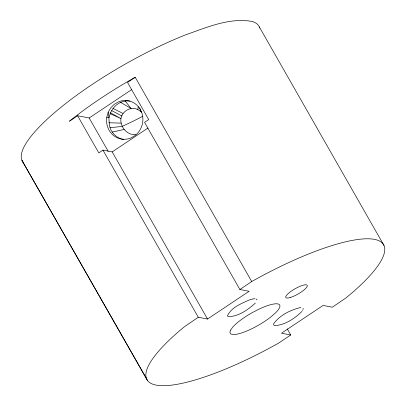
<?xml version="1.0" encoding="UTF-8"?>
<svg xmlns="http://www.w3.org/2000/svg" width="406" height="406" viewBox="0 0 406 406"><rect width="100%" height="100%" fill="white"/><g stroke="black" fill="none" stroke-linecap="round" stroke-linejoin="round"><path stroke-width="0.61" d="M123.5 139.471A19.458 18.133 -79.2 0 1 112.259 132.057C107.813 126.251 109.808 118.933 108.158 112.355L110.66 107.981L114.122 104.418L118.308 101.911A19.458 18.133 -79.2 0 1 140.75 110.285A19.458 18.133 -79.2 0 1 135.32 135.365L131.138 137.873A19.458 18.133 -79.2 0 1 106.783 117.243L108.158 112.355M303.059 308.702L303.074 308.393M141.795 112.183L137.817 109.559L138.279 106.712M106.783 117.243L109.092 117.684C110.488 109.518 116.826 102.276 125.241 101.074A19.458 18.133 -79.2 0 1 129.986 101.104M302.648 310.407L302.785 310.027M303.028 309.387L303.165 309.007M137.817 109.559C129.179 105.316 118.684 113.695 121.176 123.119C122.617 129.732 128.854 135.447 135.873 134.584M301.952 311.397C294.695 318.548 284.997 325.115 274.629 325.627L273.685 324.927L273.745 323.663C279.764 315.254 290.133 310.154 299.958 307.662M255.349 303.109C247.929 309.763 238.423 316.655 228.126 316.65L227.461 315.787C231.242 307.489 241.164 303.663 249.086 300.039M290.732 334.975L281.485 333.204L323.075 305.444L332.321 307.215L346.064 297.852A136.208 33.414 -29.7 0 0 373.997 239.281A136.208 33.414 -29.7 0 0 251.725 281.536L135.208 77.257L127.53 82.448L148.713 119.592L144.556 122.368L239.89 289.503L249.132 291.275L207.542 319.035L198.301 317.264L184.552 326.627A136.208 33.414 -29.7 0 0 156.62 385.198A136.208 33.414 -29.7 0 0 278.892 342.948L290.732 334.975L287.281 328.926M251.725 281.536L239.89 289.503M131.727 89.574L89.178 117.979L77.622 115.761L69.421 121.237L70.842 120.08A136.208 33.414 -29.7 0 1 135.208 77.257M148.007 128.002L112.208 151.9L102.967 150.129L98.805 152.905L77.622 115.761M249.472 299.922L252.461 299.055M112.259 132.057L124.175 129.448M252.745 298.973L254.932 298.725M110.021 127.657L122.323 126.454M108.94 122.754L121.176 123.119M300.257 307.606L300.816 307.631M256.064 298.943L257.018 299.851M110.27 113.761L120.963 118.577L110.468 112.797M112.969 108.422L122.947 113.431M111.721 110.61L121.957 116.004M120.618 102.353L131.179 108.569L125.241 101.074M147.703 380.772L21.995 160.497L146.617 378.976M259.383 27.024L384.005 245.503M112.208 151.9L207.542 319.035M89.178 117.979L108.179 151.296M102.967 150.129L198.301 317.264M139.644 107.889L140.943 111.356M259.754 28.019A136.208 33.414 -29.7 0 0 252.278 21.482C229.537 17.336 207.035 27.375 185.968 34.703A136.208 33.414 -29.7 0 0 130.844 60.971L127.108 63.052A136.208 33.414 -29.7 0 0 62.737 105.875L59.936 108.148A136.208 33.414 -29.7 0 0 23.802 163.09M142.856 116.197A84.321 20.686 -29.7 0 1 122.587 126.144M230.547 330.139L229.872 332.484L230.775 333.991L233.191 334.564A28.542 6.998 -29.7 0 0 271.208 316.66L275.42 312.96A28.542 6.998 -29.7 0 0 259.14 309.083L252.867 312.29A28.542 6.998 -29.7 0 0 232.745 327.109L230.547 330.139M290.143 297.547A12.322 3.025 -29.7 0 0 307.251 286.128A12.322 3.025 -29.7 0 0 292.112 290.579A12.322 3.025 -29.7 0 0 290.143 297.547"/></g></svg>
